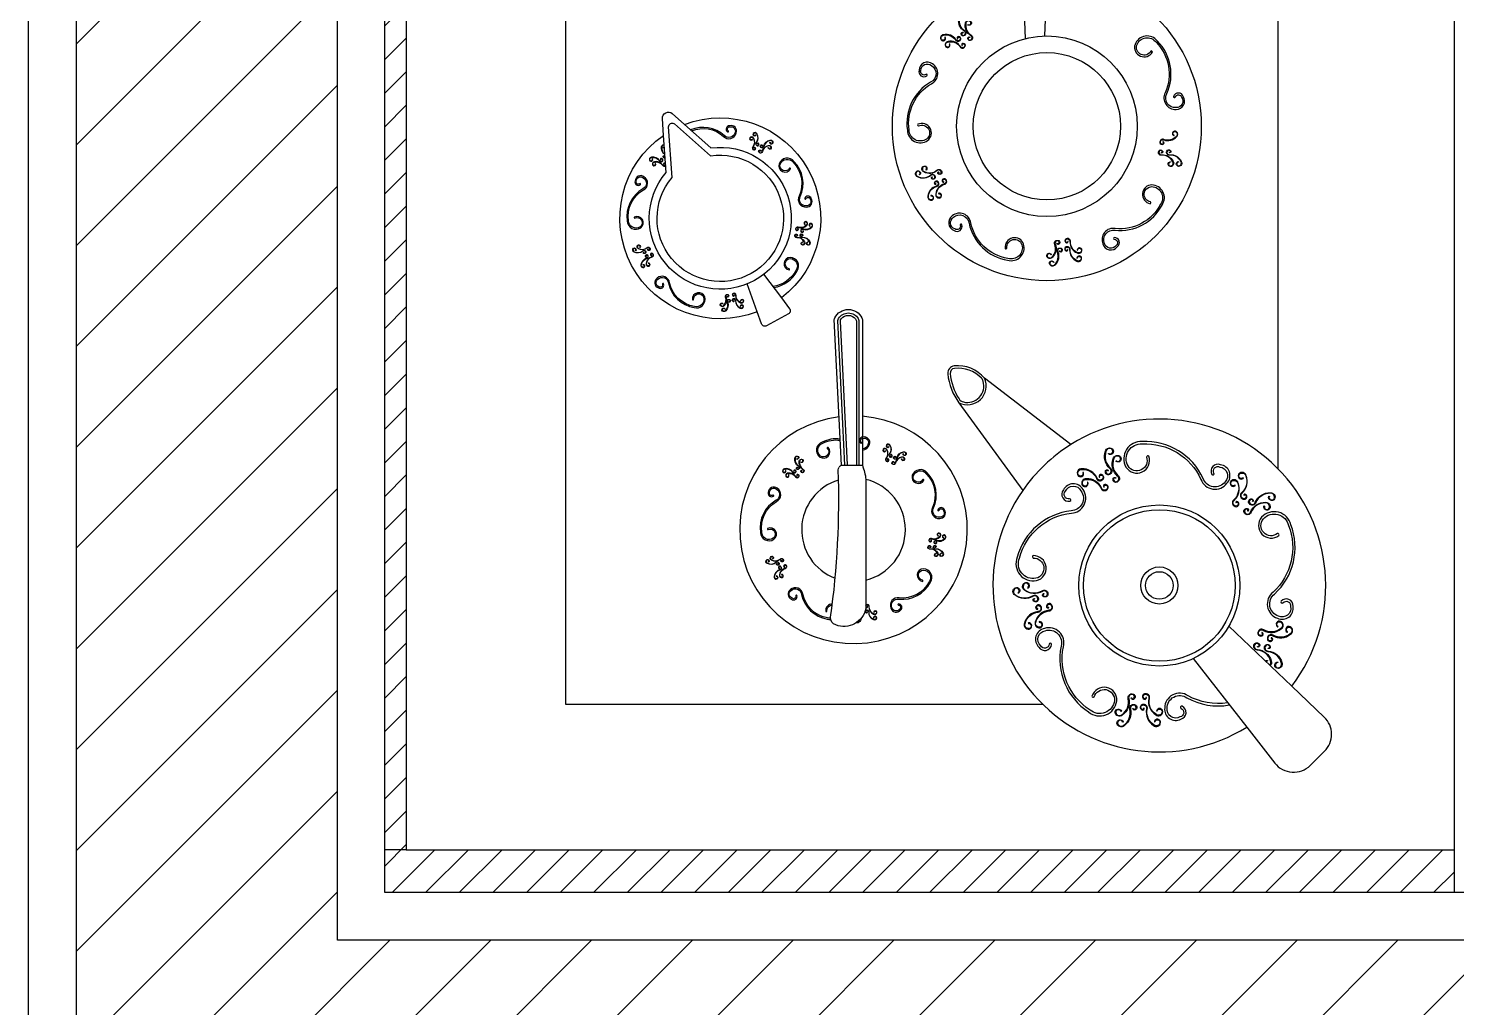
# Model space of a CAD drawing. Header units: millimetres. Extents: x 1999 to 2304, y 1614 to 1800.
# Drawn here: x 2214.002 to 2214.603, y 1634.563 to 1634.974 of the extents above; entities that cross this region are included whole.
import ezdxf

# ---------------------------------------------------------------- set-up
doc = ezdxf.new("R2010")
doc.units = ezdxf.units.MM
doc.header["$LTSCALE"] = 0.03
doc.layers.add('Layout', color=6, linetype='Continuous')
doc.layers.add('PL1', color=1, linetype='Continuous')

# ---------------------------------------------------------------- blocks, each defined once
blk = doc.blocks.new('Café')
at = {"layer": 'Layout', "color": 250}
for p, q in [((0, 0.3), (-0.45, 0.3)), ((-0.45, 0.3), (-0.45, 0.09903)), ((-0.2848, 0.21927), (-0.27313, 0.22351)), ((-0.26895, 0.2166), (-0.27899, 0.20903)), ((-0.34941, 0.18381), (-0.34941, 0.17501)), ((-0.35097, 0), (0, 0))]:
    blk.add_line(p, q, dxfattribs=at)
for points in [[(-0.27899, 0.20903), (-0.28352, 0.20562, -0.458076), (-0.28574, 0.2061), (-0.29074, 0.21528, -0.458856), (-0.28993, 0.21741), (-0.2848, 0.21927, -0.893597), (-0.21063, 0.25868), (-0.20348, 0.25916, -0.671086), (-0.20144, 0.255), (-0.20601, 0.24987, -0.86418)], [(-0.25905, 0.27054, 0.905033), (-0.25821, 0.27123, 0.596244), (-0.25957, 0.27104, 0.308625), (-0.2592, 0.26745, -0.595841), (-0.2596, 0.26613, -0.611514), (-0.26034, 0.26685, -0.716828), (-0.25968, 0.26704, -0.988856), (-0.25979, 0.26697, 0.742747), (-0.26021, 0.26683, 0.630435), (-0.25963, 0.26625, 0.602096), (-0.25929, 0.26737, -0.308377), (-0.25969, 0.2711, -0.593047), (-0.25811, 0.2713, -0.905033), (-0.25913, 0.27046, -0.664169)], [(-0.2454, 0.27079, -0.905033), (-0.24909, 0.26857, -0.596244), (-0.24657, 0.27345, -0.308625), (-0.23356, 0.26719, 0.595841), (-0.22802, 0.26691, 0.611514), (-0.22974, 0.27066, 0.716828), (-0.23136, 0.26846, 0.988856), (-0.23095, 0.26874, -0.742747), (-0.22983, 0.27016, -0.630435), (-0.22843, 0.2672, -0.602096), (-0.23312, 0.26742, 0.308377), (-0.24661, 0.27395, 0.593047), (-0.24951, 0.26829, 0.905033), (-0.24495, 0.271, 0.664169)], [(-0.26505, 0.26734, -0.905033), (-0.26608, 0.26703, -0.596244), (-0.26517, 0.26805, -0.308625), (-0.2624, 0.26575, 0.595841), (-0.26107, 0.26534, 0.611514), (-0.26126, 0.26636, 0.716828), (-0.26178, 0.26592, 0.988856), (-0.26167, 0.26597, -0.742747), (-0.26131, 0.26624, -0.630435), (-0.26115, 0.26544, -0.602096), (-0.26227, 0.26578, 0.308377), (-0.26515, 0.26818, 0.593047), (-0.2662, 0.26698, 0.905033), (-0.26493, 0.26736, 0.664169)], [(-0.26442, 0.26513, -0.905033), (-0.26545, 0.26482, -0.596244), (-0.26454, 0.26585, -0.308625), (-0.26177, 0.26354, 0.595841), (-0.26044, 0.26314, 0.611514), (-0.26063, 0.26415, 0.716828), (-0.26116, 0.26372, 0.988856), (-0.26104, 0.26376, -0.742747), (-0.26069, 0.26404, -0.630435), (-0.26052, 0.26323, -0.602096), (-0.26165, 0.26357, 0.308377), (-0.26452, 0.26597, 0.593047), (-0.26557, 0.26478, 0.905033), (-0.2643, 0.26516, 0.664169)], [(-0.25769, 0.26873, 0.905033), (-0.25685, 0.26941, 0.596244), (-0.25821, 0.26923, 0.308625), (-0.25784, 0.26564, -0.595841), (-0.25824, 0.26431, -0.611514), (-0.25898, 0.26504, -0.716828), (-0.25832, 0.26523, -0.988856), (-0.25843, 0.26516, 0.742747), (-0.25885, 0.26501, 0.630435), (-0.25827, 0.26443, 0.602096), (-0.25793, 0.26556, -0.308377), (-0.25833, 0.26928, -0.593047), (-0.25675, 0.26949, -0.905033), (-0.25777, 0.26864, -0.664169)], [(-0.22059, 0.26345, -0.905033), (-0.2212, 0.26434, -0.596244), (-0.21994, 0.26379, -0.308625), (-0.22128, 0.26044, 0.595841), (-0.22125, 0.25905, 0.611514), (-0.22035, 0.25955, 0.716828), (-0.22093, 0.25991, 0.988856), (-0.22085, 0.25981, -0.742747), (-0.22048, 0.25956, -0.630435), (-0.22119, 0.25916, -0.602096), (-0.22121, 0.26033, 0.308377), (-0.21982, 0.26381, 0.593047), (-0.22128, 0.26443, 0.905033), (-0.22053, 0.26334, 0.664169)], [(-0.27969, 0.24601, -0.905033), (-0.27873, 0.24181, -0.596244), (-0.28258, 0.24572, -0.308625), (-0.27261, 0.25616, 0.595841), (-0.27064, 0.26134, 0.611514), (-0.27473, 0.26086, 0.716828), (-0.27314, 0.25864, 0.988856), (-0.27328, 0.25912, -0.742747), (-0.27429, 0.26062, -0.630435), (-0.27104, 0.26104, -0.602096), (-0.27269, 0.25665, 0.308377), (-0.28307, 0.24583, 0.593047), (-0.27859, 0.24133, 0.905033), (-0.27975, 0.2465, 0.664169)], [(-0.22834, 0.25512), (-0.20702, 0.25654, -0.671086), (-0.2058, 0.25404), (-0.21923, 0.23894, -5.549536)], [(-0.28153, 0.23369, 0.905033), (-0.28192, 0.23469, 0.596244), (-0.28217, 0.23334, 0.308625), (-0.27864, 0.23259, -0.595841), (-0.2775, 0.23179, -0.611514), (-0.27842, 0.23132, -0.716828), (-0.2784, 0.232, -0.988856), (-0.27836, 0.23188, 0.742747), (-0.27836, 0.23143, 0.630435), (-0.27763, 0.2318, 0.602096), (-0.27859, 0.23247, -0.308377), (-0.28226, 0.23325, -0.593047), (-0.28196, 0.23481, -0.905033), (-0.28148, 0.23358, -0.664169)], [(-0.28368, 0.23295, 0.905033), (-0.28407, 0.23396, 0.596244), (-0.28432, 0.23261, 0.308625), (-0.28079, 0.23185, -0.595841), (-0.27965, 0.23106, -0.611514), (-0.28056, 0.23058, -0.716828), (-0.28054, 0.23126, -0.988856), (-0.28051, 0.23115, 0.742747), (-0.2805, 0.2307, 0.630435), (-0.27977, 0.23107, 0.602096), (-0.28073, 0.23174, -0.308377), (-0.2844, 0.23251, -0.593047), (-0.28411, 0.23408, -0.905033), (-0.28362, 0.23284, -0.664169)], [(-0.28248, 0.22625, -0.905033), (-0.28251, 0.22518, -0.596244), (-0.2832, 0.22636, -0.308625), (-0.28015, 0.22828, 0.595841), (-0.27936, 0.22942, 0.611514), (-0.28038, 0.22955, 0.716828), (-0.28013, 0.22892, 0.988856), (-0.28013, 0.22904, -0.742747), (-0.28029, 0.22947, -0.630435), (-0.27947, 0.22937, -0.602096), (-0.28014, 0.22841, 0.308377), (-0.28331, 0.22642, 0.593047), (-0.2825, 0.22505, 0.905033), (-0.28247, 0.22638, 0.664169)], [(-0.28019, 0.22617, -0.905033), (-0.28021, 0.22509, -0.596244), (-0.28091, 0.22627, -0.308625), (-0.27786, 0.2282, 0.595841), (-0.27707, 0.22934, 0.611514), (-0.27809, 0.22947, 0.716828), (-0.27784, 0.22884, 0.988856), (-0.27784, 0.22896, -0.742747), (-0.278, 0.22938, -0.630435), (-0.27718, 0.22929, -0.602096), (-0.27785, 0.22832, 0.308377), (-0.28102, 0.22633, 0.593047), (-0.28021, 0.22497, 0.905033), (-0.28018, 0.22629, 0.664169)], [(-0.21235, 0.22138, -0.905033), (-0.2117, 0.22224, -0.596244), (-0.21183, 0.22087, -0.308625), (-0.21543, 0.22111, 0.595841), (-0.21674, 0.22065, 0.611514), (-0.21599, 0.21995, 0.716828), (-0.21582, 0.22061, 0.988856), (-0.21589, 0.2205, -0.742747), (-0.21601, 0.22007, -0.630435), (-0.21662, 0.22063, -0.602096), (-0.21551, 0.22101, 0.308377), (-0.21177, 0.22076, 0.593047), (-0.21163, 0.22234, 0.905033), (-0.21243, 0.22129, 0.664169)], [(-0.37646, 0.21471, -0.905033), (-0.38015, 0.21249, -0.596244), (-0.37763, 0.21737, -0.308625), (-0.36462, 0.21111, 0.595841), (-0.35908, 0.21083, 0.611514), (-0.3608, 0.21458, 0.716828), (-0.36241, 0.21238, 0.988856), (-0.36201, 0.21266, -0.742747), (-0.36089, 0.21408, -0.630435), (-0.35949, 0.21112, -0.602096), (-0.36417, 0.21134, 0.308377), (-0.37767, 0.21786, 0.593047), (-0.38057, 0.21221, 0.905033), (-0.37601, 0.21492, 0.664169)], [(-0.21568, 0.21451, 0.905033), (-0.21596, 0.21347, 0.596244), (-0.21496, 0.21442, 0.308625), (-0.21737, 0.2171, -0.595841), (-0.21783, 0.21841, -0.611514), (-0.21681, 0.21826, -0.716828), (-0.21722, 0.21772, -0.988856), (-0.21718, 0.21784, 0.742747), (-0.21692, 0.2182, 0.630435), (-0.21773, 0.21833, 0.602096), (-0.21735, 0.21722, -0.308377), (-0.21484, 0.21444, -0.593047), (-0.21599, 0.21335, -0.905033), (-0.21566, 0.21464, -0.664169)], [(-0.21352, 0.21384, 0.905033), (-0.21379, 0.2128, 0.596244), (-0.2128, 0.21375, 0.308625), (-0.21521, 0.21643, -0.595841), (-0.21566, 0.21774, -0.611514), (-0.21464, 0.21759, -0.716828), (-0.21506, 0.21705, -0.988856), (-0.21502, 0.21717, 0.742747), (-0.21476, 0.21754, 0.630435), (-0.21556, 0.21767, 0.602096), (-0.21518, 0.21656, -0.308377), (-0.21267, 0.21377, -0.593047), (-0.21383, 0.21268, -0.905033), (-0.2135, 0.21397, -0.664169)], [(-0.21054, 0.21997, -0.905033), (-0.20989, 0.22082, -0.596244), (-0.21002, 0.21946, -0.308625), (-0.21362, 0.21969, 0.595841), (-0.21493, 0.21924, 0.611514), (-0.21418, 0.21853, 0.716828), (-0.21402, 0.21919, 0.988856), (-0.21408, 0.21909, -0.742747), (-0.21421, 0.21866, -0.630435), (-0.21481, 0.21921, -0.602096), (-0.21371, 0.2196, 0.308377), (-0.20997, 0.21935, 0.593047), (-0.20982, 0.22093, 0.905033), (-0.21063, 0.21987, 0.664169)], [(-0.39611, 0.21126, -0.905033), (-0.39714, 0.21094, -0.596244), (-0.39623, 0.21197, -0.308625), (-0.39346, 0.20967, 0.595841), (-0.39213, 0.20926, 0.611514), (-0.39232, 0.21028, 0.716828), (-0.39284, 0.20984, 0.988856), (-0.39273, 0.20989, -0.742747), (-0.39237, 0.21016, -0.630435), (-0.39221, 0.20936, -0.602096), (-0.39333, 0.2097, 0.308377), (-0.39621, 0.2121, 0.593047), (-0.39726, 0.2109, 0.905033), (-0.39599, 0.21128, 0.664169)], [(-0.3901, 0.21446, 0.905033), (-0.38927, 0.21515, 0.596244), (-0.39063, 0.21496, 0.308625), (-0.39026, 0.21137, -0.595841), (-0.39066, 0.21005, -0.611514), (-0.3914, 0.21077, -0.716828), (-0.39074, 0.21096, -0.988856), (-0.39085, 0.21089, 0.742747), (-0.39127, 0.21075, 0.630435), (-0.39069, 0.21017, 0.602096), (-0.39035, 0.21129, -0.308377), (-0.39075, 0.21502, -0.593047), (-0.38917, 0.21522, -0.905033), (-0.39019, 0.21438, -0.664169)], [(-0.38874, 0.21265, 0.905033), (-0.38791, 0.21333, 0.596244), (-0.38927, 0.21315, 0.308625), (-0.3889, 0.20956, -0.595841), (-0.3893, 0.20823, -0.611514), (-0.39004, 0.20896, -0.716828), (-0.38938, 0.20915, -0.988856), (-0.38949, 0.20908, 0.742747), (-0.38991, 0.20893, 0.630435), (-0.38933, 0.20835, 0.602096), (-0.38899, 0.20947, -0.308377), (-0.38939, 0.2132, -0.593047), (-0.38781, 0.21341, -0.905033), (-0.38883, 0.21256, -0.664169)], [(-0.39548, 0.20905, -0.905033), (-0.39651, 0.20874, -0.596244), (-0.3956, 0.20977, -0.308625), (-0.39283, 0.20746, 0.595841), (-0.3915, 0.20706, 0.611514), (-0.39169, 0.20807, 0.716828), (-0.39222, 0.20764, 0.988856), (-0.3921, 0.20768, -0.742747), (-0.39174, 0.20796, -0.630435), (-0.39158, 0.20715, -0.602096), (-0.39271, 0.20749, 0.308377), (-0.39558, 0.20989, 0.593047), (-0.39663, 0.2087, 0.905033), (-0.39536, 0.20908, 0.664169)], [(-0.35355, 0.20609, -0.905033), (-0.35417, 0.20698, -0.596244), (-0.35291, 0.20643, -0.308625), (-0.35424, 0.20308, 0.595841), (-0.35422, 0.20169, 0.611514), (-0.35331, 0.20219, 0.716828), (-0.35389, 0.20255, 0.988856), (-0.35381, 0.20245, -0.742747), (-0.35344, 0.2022, -0.630435), (-0.35415, 0.2018, -0.602096), (-0.35418, 0.20297, 0.308377), (-0.35278, 0.20645, 0.593047), (-0.35424, 0.20708, 0.905033), (-0.35349, 0.20599, 0.664169)], [(-0.35165, 0.20737, -0.905033), (-0.35226, 0.20826, -0.596244), (-0.351, 0.20771, -0.308625), (-0.35234, 0.20436, 0.595841), (-0.35231, 0.20297, 0.611514), (-0.35141, 0.20347, 0.716828), (-0.35199, 0.20383, 0.988856), (-0.35191, 0.20373, -0.742747), (-0.35153, 0.20348, -0.630435), (-0.35225, 0.20308, -0.602096), (-0.35227, 0.20425, 0.308377), (-0.35088, 0.20773, 0.593047), (-0.35234, 0.20835, 0.905033), (-0.35159, 0.20726, 0.664169)], [(-0.22441, 0.20563, -0.905033), (-0.22273, 0.20959, -0.596244), (-0.2219, 0.20416, -0.308625), (-0.23611, 0.20158, 0.595841), (-0.24075, 0.19854, 0.611514), (-0.23715, 0.19653, 0.716828), (-0.23714, 0.19926, 0.988856), (-0.23731, 0.19878, -0.742747), (-0.23737, 0.19699, -0.630435), (-0.24025, 0.19855, -0.602096), (-0.23633, 0.20113, 0.308377), (-0.22158, 0.20378, 0.593047), (-0.22256, 0.21006, 0.905033), (-0.22465, 0.20519, 0.664169)], [(-0.34805, 0.2008, 0.905033), (-0.34714, 0.20022, 0.596244), (-0.34774, 0.20145, 0.308625), (-0.35103, 0.19999, -0.595841), (-0.35242, 0.19996, -0.611514), (-0.35196, 0.20089, -0.716828), (-0.35157, 0.20032, -0.988856), (-0.35167, 0.2004, 0.742747), (-0.35194, 0.20076, 0.630435), (-0.35232, 0.20003, 0.602096), (-0.35114, 0.20005, -0.308377), (-0.34772, 0.20158, -0.593047), (-0.34704, 0.20014, -0.905033), (-0.34816, 0.20086, -0.664169)], [(-0.34674, 0.20265, 0.905033), (-0.34584, 0.20207, 0.596244), (-0.34643, 0.20331, 0.308625), (-0.34973, 0.20184, -0.595841), (-0.35112, 0.20182, -0.611514), (-0.35066, 0.20274, -0.716828), (-0.35027, 0.20218, -0.988856), (-0.35037, 0.20225, 0.742747), (-0.35064, 0.20261, 0.630435), (-0.35101, 0.20189, 0.602096), (-0.34984, 0.20191, -0.308377), (-0.34642, 0.20343, -0.593047), (-0.34573, 0.202, -0.905033), (-0.34685, 0.20271, -0.664169)], [(-0.25557, 0.20018, 0.905033), (-0.25665, 0.20012, 0.596244), (-0.25544, 0.19946, 0.308625), (-0.25363, 0.20259, -0.595841), (-0.25253, 0.20342, -0.611514), (-0.25236, 0.20241, -0.716828), (-0.253, 0.20264, -0.988856), (-0.25287, 0.20263, 0.742747), (-0.25244, 0.2025, 0.630435), (-0.25257, 0.20331, 0.602096), (-0.25351, 0.2026, -0.308377), (-0.25538, 0.19935, -0.593047), (-0.25677, 0.20012, -0.905033), (-0.25545, 0.2002, -0.664169)], [(-0.25554, 0.19791, 0.905033), (-0.25661, 0.19785, 0.596244), (-0.25541, 0.1972, 0.308625), (-0.2536, 0.20032, -0.595841), (-0.25249, 0.20116, -0.611514), (-0.25232, 0.20014, -0.716828), (-0.25296, 0.20037, -0.988856), (-0.25284, 0.20037, 0.742747), (-0.25241, 0.20023, 0.630435), (-0.25254, 0.20104, 0.602096), (-0.25347, 0.20033, -0.308377), (-0.25534, 0.19709, -0.593047), (-0.25674, 0.19785, -0.905033), (-0.25542, 0.19793, -0.664169)], [(-0.2488, 0.19697, -0.905033), (-0.24778, 0.19662, -0.596244), (-0.24912, 0.19632, -0.308625), (-0.25001, 0.19982, 0.595841), (-0.25084, 0.20093, 0.611514), (-0.25129, 0.2, 0.716828), (-0.25061, 0.20004, 0.988856), (-0.25073, 0.20007, -0.742747), (-0.25118, 0.20006, -0.630435), (-0.25083, 0.2008, -0.602096), (-0.25012, 0.19987, 0.308377), (-0.24921, 0.19624, 0.593047), (-0.24766, 0.19659, 0.905033), (-0.24891, 0.19703, 0.664169)], [(-0.24801, 0.19913, -0.905033), (-0.24699, 0.19878, -0.596244), (-0.24833, 0.19848, -0.308625), (-0.24922, 0.20197, 0.595841), (-0.25006, 0.20308, 0.611514), (-0.2505, 0.20215, 0.716828), (-0.24982, 0.20219, 0.988856), (-0.24994, 0.20223, -0.742747), (-0.25039, 0.20221, -0.630435), (-0.25005, 0.20296, -0.602096), (-0.24934, 0.20202, 0.308377), (-0.24842, 0.19839, 0.593047), (-0.24687, 0.19874, 0.905033), (-0.24812, 0.19918, 0.664169)], [(-0.41354, 0.17017, -0.905033), (-0.41356, 0.1691, -0.596244), (-0.41426, 0.17028, -0.308625), (-0.41121, 0.1722, 0.595841), (-0.41042, 0.17334, 0.611514), (-0.41144, 0.17347, 0.716828), (-0.41119, 0.17284, 0.988856), (-0.41119, 0.17296, -0.742747), (-0.41135, 0.17339, -0.630435), (-0.41053, 0.17329, -0.602096), (-0.4112, 0.17233, 0.308377), (-0.41437, 0.17033, 0.593047), (-0.41356, 0.16897, 0.905033), (-0.41353, 0.1703, 0.664169)], [(-0.39778, 0.14965, -0.905033), (-0.39349, 0.14928, -0.596244), (-0.3984, 0.14682, -0.308625), (-0.40525, 0.15953, 0.595841), (-0.40957, 0.163, 0.611514), (-0.41037, 0.15896, 0.716828), (-0.40777, 0.15979, 0.988856), (-0.40827, 0.1598, -0.742747), (-0.41, 0.15931, -0.630435), (-0.4094, 0.16253, -0.602096), (-0.40574, 0.1596, 0.308377), (-0.39866, 0.14639, 0.593047), (-0.39299, 0.14926, 0.905033), (-0.39827, 0.14975, 0.664169)], [(-0.34674, 0.15843, 0.905033), (-0.34702, 0.15739, 0.596244), (-0.34602, 0.15834, 0.308625), (-0.34843, 0.16102, -0.595841), (-0.34889, 0.16233, -0.611514), (-0.34787, 0.16218, -0.716828), (-0.34828, 0.16164, -0.988856), (-0.34824, 0.16176, 0.742747), (-0.34798, 0.16212, 0.630435), (-0.34879, 0.16225, 0.602096), (-0.34841, 0.16114, -0.308377), (-0.3459, 0.15836, -0.593047), (-0.34705, 0.15727, -0.905033), (-0.34672, 0.15855, -0.664169)], [(-0.34341, 0.1653, -0.905033), (-0.34276, 0.16616, -0.596244), (-0.34289, 0.16479, -0.308625), (-0.34649, 0.16503, 0.595841), (-0.3478, 0.16457, 0.611514), (-0.34705, 0.16387, 0.716828), (-0.34688, 0.16453, 0.988856), (-0.34695, 0.16442, -0.742747), (-0.34707, 0.16399, -0.630435), (-0.34768, 0.16455, -0.602096), (-0.34657, 0.16493, 0.308377), (-0.34283, 0.16468, 0.593047), (-0.34269, 0.16626, 0.905033), (-0.34349, 0.16521, 0.664169)], [(-0.3416, 0.16389, -0.905033), (-0.34095, 0.16474, -0.596244), (-0.34108, 0.16338, -0.308625), (-0.34468, 0.16361, 0.595841), (-0.34599, 0.16316, 0.611514), (-0.34524, 0.16245, 0.716828), (-0.34508, 0.16311, 0.988856), (-0.34514, 0.16301, -0.742747), (-0.34527, 0.16258, -0.630435), (-0.34587, 0.16313, -0.602096), (-0.34477, 0.16352, 0.308377), (-0.34103, 0.16327, 0.593047), (-0.34088, 0.16485, 0.905033), (-0.34169, 0.16379, 0.664169)], [(-0.34458, 0.15776, 0.905033), (-0.34485, 0.15672, 0.596244), (-0.34386, 0.15767, 0.308625), (-0.34627, 0.16035, -0.595841), (-0.34672, 0.16166, -0.611514), (-0.3457, 0.16151, -0.716828), (-0.34612, 0.16097, -0.988856), (-0.34608, 0.16109, 0.742747), (-0.34581, 0.16145, 0.630435), (-0.34662, 0.16158, 0.602096), (-0.34624, 0.16048, -0.308377), (-0.34373, 0.15769, -0.593047), (-0.34489, 0.1566, -0.905033), (-0.34456, 0.15789, -0.664169)], [(-0.20661, 0.15132, -0.905033), (-0.21215, 0.14799, -0.596244), (-0.20836, 0.1553, -0.308625), (-0.18885, 0.14592, 0.595841), (-0.18054, 0.14551, 0.611514), (-0.18313, 0.15112, 0.716828), (-0.18555, 0.14782, 0.988856), (-0.18493, 0.14825, -0.742747), (-0.18327, 0.15037, -0.630435), (-0.18116, 0.14593, -0.602096), (-0.18819, 0.14627, 0.308377), (-0.20843, 0.15605, 0.593047), (-0.21277, 0.14757, 0.905033), (-0.20593, 0.15164, 0.664169)], [(-0.35547, 0.14955, -0.905033), (-0.35379, 0.15351, -0.596244), (-0.35296, 0.14808, -0.308625), (-0.36717, 0.1455, 0.595841), (-0.37181, 0.14246, 0.611514), (-0.36821, 0.14045, 0.716828), (-0.3682, 0.14318, 0.988856), (-0.36837, 0.1427, -0.742747), (-0.36843, 0.1409, -0.630435), (-0.37131, 0.14247, -0.602096), (-0.36739, 0.14505, 0.308377), (-0.35264, 0.1477, 0.593047), (-0.35362, 0.15398, 0.905033), (-0.35571, 0.14911, 0.664169)], [(-0.22708, 0.15095, 0.905033), (-0.22583, 0.15197, 0.596244), (-0.22787, 0.1517, 0.308625), (-0.22731, 0.14632, -0.595841), (-0.22792, 0.14433, -0.611514), (-0.22902, 0.14541, -0.716828), (-0.22804, 0.1457, -0.988856), (-0.22819, 0.14559, 0.742747), (-0.22883, 0.14538, 0.630435), (-0.22797, 0.14451, 0.602096), (-0.22745, 0.14619, -0.308377), (-0.22804, 0.15178, -0.593047), (-0.22568, 0.15208, -0.905033), (-0.22721, 0.15082, -0.664169)], [(-0.38663, 0.1441, 0.905033), (-0.38771, 0.14404, 0.596244), (-0.3865, 0.14338, 0.308625), (-0.38469, 0.14651, -0.595841), (-0.38359, 0.14734, -0.611514), (-0.38342, 0.14633, -0.716828), (-0.38406, 0.14655, -0.988856), (-0.38393, 0.14655, 0.742747), (-0.3835, 0.14642, 0.630435), (-0.38363, 0.14723, 0.602096), (-0.38457, 0.14652, -0.308377), (-0.38644, 0.14327, -0.593047), (-0.38783, 0.14404, -0.905033), (-0.38651, 0.14412, -0.664169)], [(-0.3866, 0.14183, 0.905033), (-0.38767, 0.14177, 0.596244), (-0.38647, 0.14112, 0.308625), (-0.38466, 0.14424, -0.595841), (-0.38355, 0.14508, -0.611514), (-0.38338, 0.14406, -0.716828), (-0.38402, 0.14429, -0.988856), (-0.3839, 0.14429, 0.742747), (-0.38347, 0.14415, 0.630435), (-0.3836, 0.14496, 0.602096), (-0.38453, 0.14425, -0.308377), (-0.3864, 0.14101, -0.593047), (-0.3878, 0.14177, -0.905033), (-0.38647, 0.14185, -0.664169)], [(-0.37986, 0.14089, -0.905033), (-0.37884, 0.14054, -0.596244), (-0.38018, 0.14024, -0.308625), (-0.38107, 0.14374, 0.595841), (-0.3819, 0.14485, 0.611514), (-0.38234, 0.14392, 0.716828), (-0.38166, 0.14396, 0.988856), (-0.38179, 0.14399, -0.742747), (-0.38223, 0.14398, -0.630435), (-0.38189, 0.14472, -0.602096), (-0.38118, 0.14379, 0.308377), (-0.38027, 0.14016, 0.593047), (-0.37872, 0.14051, 0.905033), (-0.37997, 0.14095, 0.664169)], [(-0.37907, 0.14305, -0.905033), (-0.37805, 0.14269, -0.596244), (-0.37939, 0.1424, -0.308625), (-0.38028, 0.14589, 0.595841), (-0.38112, 0.147, 0.611514), (-0.38156, 0.14607, 0.716828), (-0.38088, 0.14611, 0.988856), (-0.381, 0.14615, -0.742747), (-0.38145, 0.14613, -0.630435), (-0.3811, 0.14688, -0.602096), (-0.3804, 0.14594, 0.308377), (-0.37948, 0.14231, 0.593047), (-0.37793, 0.14266, 0.905033), (-0.37918, 0.1431, 0.664169)], [(-0.23609, 0.14614, -0.905033), (-0.23763, 0.14567, -0.596244), (-0.23627, 0.14722, -0.308625), (-0.23211, 0.14376, 0.595841), (-0.23012, 0.14315, 0.611514), (-0.2304, 0.14467, 0.716828), (-0.23119, 0.14402, 0.988856), (-0.23102, 0.14408, -0.742747), (-0.23048, 0.1445, -0.630435), (-0.23024, 0.14329, -0.602096), (-0.23193, 0.1438, 0.308377), (-0.23624, 0.1474, 0.593047), (-0.23781, 0.14561, 0.905033), (-0.2359, 0.14618, 0.664169)], [(-0.22504, 0.14823, 0.905033), (-0.22379, 0.14925, 0.596244), (-0.22583, 0.14898, 0.308625), (-0.22527, 0.1436, -0.595841), (-0.22588, 0.14161, -0.611514), (-0.22698, 0.14269, -0.716828), (-0.226, 0.14298, -0.988856), (-0.22615, 0.14287, 0.742747), (-0.22679, 0.14266, 0.630435), (-0.22593, 0.14179, 0.602096), (-0.22541, 0.14347, -0.308377), (-0.226, 0.14906, -0.593047), (-0.22364, 0.14936, -0.905033), (-0.22517, 0.1481, -0.664169)], [(-0.25805, 0.11415, -0.905033), (-0.2566, 0.10785, -0.596244), (-0.26239, 0.11371, -0.308625), (-0.24743, 0.12937, 0.595841), (-0.24447, 0.13715, 0.611514), (-0.25061, 0.13642, 0.716828), (-0.24822, 0.1331, 0.988856), (-0.24844, 0.13382, -0.742747), (-0.24994, 0.13606, -0.630435), (-0.24507, 0.13669, -0.602096), (-0.24756, 0.13011, 0.308377), (-0.26312, 0.11388, 0.593047), (-0.25639, 0.10713, 0.905033), (-0.25815, 0.11489, 0.664169)], [(-0.23515, 0.14284, -0.905033), (-0.23669, 0.14237, -0.596244), (-0.23533, 0.14391, -0.308625), (-0.23117, 0.14045, 0.595841), (-0.22918, 0.13984, 0.611514), (-0.22946, 0.14136, 0.716828), (-0.23025, 0.14071, 0.988856), (-0.23007, 0.14078, -0.742747), (-0.22954, 0.14119, -0.630435), (-0.2293, 0.13999, -0.602096), (-0.23098, 0.14049, 0.308377), (-0.2353, 0.1441, 0.593047), (-0.23687, 0.1423, 0.905033), (-0.23496, 0.14287, 0.664169)], [(-0.17225, 0.1384, -0.905033), (-0.17317, 0.13972, -0.596244), (-0.17128, 0.1389, -0.308625), (-0.17329, 0.13387, 0.595841), (-0.17325, 0.1318, 0.611514), (-0.17189, 0.13254, 0.716828), (-0.17276, 0.13308, 0.988856), (-0.17264, 0.13294, -0.742747), (-0.17208, 0.13256, -0.630435), (-0.17315, 0.13196, -0.602096), (-0.17319, 0.13372, 0.308377), (-0.1711, 0.13893, 0.593047), (-0.17329, 0.13987, 0.905033), (-0.17216, 0.13823, 0.664169)], [(-0.16939, 0.14032, -0.905033), (-0.17032, 0.14164, -0.596244), (-0.16843, 0.14082, -0.308625), (-0.17043, 0.13579, 0.595841), (-0.17039, 0.13371, 0.611514), (-0.16904, 0.13446, 0.716828), (-0.1699, 0.135, 0.988856), (-0.16979, 0.13486, -0.742747), (-0.16923, 0.13448, -0.630435), (-0.1703, 0.13387, -0.602096), (-0.17034, 0.13563, 0.308377), (-0.16824, 0.14085, 0.593047), (-0.17043, 0.14179, 0.905033), (-0.1693, 0.14015, 0.664169)], [(-0.16204, 0.13324, 0.905033), (-0.16068, 0.13236, 0.596244), (-0.16157, 0.13422, 0.308625), (-0.16652, 0.13202, -0.595841), (-0.1686, 0.13198, -0.611514), (-0.16791, 0.13337, -0.716828), (-0.16733, 0.13252, -0.988856), (-0.16748, 0.13264, 0.742747), (-0.16788, 0.13318, 0.630435), (-0.16844, 0.13209, 0.602096), (-0.16668, 0.13211, -0.308377), (-0.16155, 0.13441, -0.593047), (-0.16053, 0.13225, -0.905033), (-0.16221, 0.13332, -0.664169)], [(-0.164, 0.13045, 0.905033), (-0.16264, 0.12958, 0.596244), (-0.16353, 0.13144, 0.308625), (-0.16848, 0.12924, -0.595841), (-0.17055, 0.1292, -0.611514), (-0.16986, 0.13059, -0.716828), (-0.16929, 0.12974, -0.988856), (-0.16944, 0.12985, 0.742747), (-0.16984, 0.1304, 0.630435), (-0.1704, 0.1293, 0.602096), (-0.16864, 0.12933, -0.308377), (-0.16351, 0.13162, -0.593047), (-0.16248, 0.12947, -0.905033), (-0.16416, 0.13054, -0.664169)], [(-0.40305, 0.10944, 0.905033), (-0.40118, 0.11052, 0.596244), (-0.40392, 0.1106, 0.308625), (-0.40436, 0.1034, -0.595841), (-0.40559, 0.10091, -0.611514), (-0.4068, 0.10257, -0.716828), (-0.40545, 0.10274, -0.988856), (-0.40567, 0.10263, 0.742747), (-0.40656, 0.10249, 0.630435), (-0.40561, 0.10116, 0.602096), (-0.40457, 0.10326, -0.308377), (-0.40413, 0.11074, -0.593047), (-0.40096, 0.11063, -0.905033), (-0.40325, 0.1093, -0.664169)], [(-0.38844, 0.10306, -0.905033), (-0.39698, 0.10193, -0.596244), (-0.38847, 0.10887, -0.308625), (-0.36957, 0.08704, 0.595841), (-0.35963, 0.08213, 0.611514), (-0.35982, 0.09037, 0.716828), (-0.36452, 0.08761, 0.988856), (-0.36354, 0.08781, -0.742747), (-0.36038, 0.08953, -0.630435), (-0.36016, 0.08298, -0.602096), (-0.36858, 0.08711, 0.308377), (-0.38815, 0.10982, 0.593047), (-0.39796, 0.10175, 0.905033), (-0.38744, 0.10309, 0.664169)], [(-0.41594, 0.10508, -0.905033), (-0.41808, 0.10479, -0.596244), (-0.41595, 0.10653, -0.308625), (-0.41122, 0.10107, 0.595841), (-0.40874, 0.09984, 0.611514), (-0.40878, 0.1019, 0.716828), (-0.40996, 0.10121, 0.988856), (-0.40972, 0.10126, -0.742747), (-0.40892, 0.10169, -0.630435), (-0.40887, 0.10006, -0.602096), (-0.41097, 0.10109, 0.308377), (-0.41587, 0.10677, 0.593047), (-0.41832, 0.10475, 0.905033), (-0.41569, 0.10508, 0.664169)], [(-0.41542, 0.10052, -0.905033), (-0.41756, 0.10024, -0.596244), (-0.41543, 0.10197, -0.308625), (-0.4107, 0.09651, 0.595841), (-0.40822, 0.09529, 0.611514), (-0.40826, 0.09735, 0.716828), (-0.40944, 0.09666, 0.988856), (-0.4092, 0.09671, -0.742747), (-0.4084, 0.09714, -0.630435), (-0.40835, 0.0955, -0.602096), (-0.41045, 0.09653, 0.308377), (-0.41535, 0.10221, 0.593047), (-0.4178, 0.10019, 0.905033), (-0.41517, 0.10053, 0.664169)], [(-0.40095, 0.10542, 0.905033), (-0.39909, 0.10649, 0.596244), (-0.40183, 0.10658, 0.308625), (-0.40227, 0.09937, -0.595841), (-0.40349, 0.09689, -0.611514), (-0.40471, 0.09855, -0.716828), (-0.40336, 0.09872, -0.988856), (-0.40358, 0.09861, 0.742747), (-0.40447, 0.09847, 0.630435), (-0.40352, 0.09714, 0.602096), (-0.40248, 0.09924, -0.308377), (-0.40204, 0.10672, -0.593047), (-0.39886, 0.10661, -0.905033), (-0.40116, 0.10527, -0.664169)], [(-0.44689, 0.07739, -0.905033), (-0.44846, 0.06892, -0.596244), (-0.45242, 0.07916, -0.308625), (-0.42582, 0.09038, 0.595841), (-0.41808, 0.09832, 0.611514), (-0.42598, 0.10069, 0.716828), (-0.42481, 0.09536, 0.988856), (-0.4247, 0.09636, -0.742747), (-0.42535, 0.0999, -0.630435), (-0.41905, 0.09809, -0.602096), (-0.42558, 0.09135, 0.308377), (-0.45323, 0.07976, 0.593047), (-0.44858, 0.06793, 0.905033), (-0.44661, 0.07835, 0.664169)], [(-0.26403, 0.09457, 0.905033), (-0.26462, 0.09607, 0.596244), (-0.26499, 0.09405, 0.308625), (-0.25969, 0.09291, -0.595841), (-0.25799, 0.09172, -0.611514), (-0.25936, 0.09101, -0.716828), (-0.25933, 0.09203, -0.988856), (-0.25928, 0.09185, 0.742747), (-0.25927, 0.09118, 0.630435), (-0.25818, 0.09173, 0.602096), (-0.25962, 0.09274, -0.308377), (-0.26511, 0.09391, -0.593047), (-0.26467, 0.09625, -0.905033), (-0.26395, 0.0944, -0.664169)], [(-0.26081, 0.09567, 0.905033), (-0.2614, 0.09717, 0.596244), (-0.26177, 0.09515, 0.308625), (-0.25648, 0.09401, -0.595841), (-0.25477, 0.09282, -0.611514), (-0.25614, 0.09211, -0.716828), (-0.25611, 0.09313, -0.988856), (-0.25606, 0.09295, 0.742747), (-0.25605, 0.09228, 0.630435), (-0.25496, 0.09283, 0.602096), (-0.2564, 0.09384, -0.308377), (-0.2619, 0.09501, -0.593047), (-0.26146, 0.09735, -0.905033), (-0.26073, 0.0955, -0.664169)], [(-0.35255, 0.08218, -0.905033), (-0.35347, 0.08412, -0.596244), (-0.35117, 0.08263, -0.308625), (-0.3549, 0.07646, 0.595841), (-0.3553, 0.07371, 0.611514), (-0.35335, 0.07439, 0.716828), (-0.35437, 0.0753, 0.988856), (-0.35425, 0.07508, -0.742747), (-0.3536, 0.07446, -0.630435), (-0.35514, 0.0739, -0.602096), (-0.3548, 0.07622, 0.308377), (-0.35092, 0.08263, 0.593047), (-0.35359, 0.08434, 0.905033), (-0.35246, 0.08194, 0.664169)], [(-0.26224, 0.08452, -0.905033), (-0.26227, 0.0829, -0.596244), (-0.26332, 0.08467, -0.308625), (-0.25874, 0.08756, 0.595841), (-0.25755, 0.08927, 0.611514), (-0.25908, 0.08946, 0.716828), (-0.2587, 0.08851, 0.988856), (-0.25871, 0.0887, -0.742747), (-0.25894, 0.08934, -0.630435), (-0.25772, 0.08919, -0.602096), (-0.25873, 0.08775, 0.308377), (-0.26349, 0.08476, 0.593047), (-0.26226, 0.08271, 0.905033), (-0.26222, 0.0847, 0.664169)], [(-0.2588, 0.08439, -0.905033), (-0.25884, 0.08277, -0.596244), (-0.25988, 0.08455, -0.308625), (-0.2553, 0.08744, 0.595841), (-0.25411, 0.08914, 0.611514), (-0.25565, 0.08934, 0.716828), (-0.25527, 0.08839, 0.988856), (-0.25528, 0.08858, -0.742747), (-0.25551, 0.08921, -0.630435), (-0.25429, 0.08907, -0.602096), (-0.25529, 0.08762, 0.308377), (-0.26005, 0.08463, 0.593047), (-0.25883, 0.08259, 0.905033), (-0.25878, 0.08457, 0.664169)], [(-0.35672, 0.08028, -0.905033), (-0.35765, 0.08222, -0.596244), (-0.35534, 0.08073, -0.308625), (-0.35907, 0.07455, 0.595841), (-0.35947, 0.07181, 0.611514), (-0.35752, 0.07249, 0.716828), (-0.35854, 0.0734, 0.988856), (-0.35842, 0.07318, -0.742747), (-0.35777, 0.07256, -0.630435), (-0.35931, 0.072, -0.602096), (-0.35897, 0.07432, 0.308377), (-0.35509, 0.08073, 0.593047), (-0.35777, 0.08244, 0.905033), (-0.35663, 0.08004, 0.664169)], [(-0.34441, 0.07127, 0.905033), (-0.34281, 0.06982, 0.596244), (-0.34358, 0.07246, 0.308625), (-0.35056, 0.07064, -0.595841), (-0.35331, 0.07104, -0.611514), (-0.3521, 0.07271, -0.716828), (-0.35152, 0.07148, -0.988856), (-0.3517, 0.07166, 0.742747), (-0.3521, 0.07246, 0.630435), (-0.35308, 0.07115, 0.602096), (-0.35076, 0.0708, -0.308377), (-0.34351, 0.0727, -0.593047), (-0.34263, 0.06964, -0.905033), (-0.34461, 0.07141, -0.664169)], [(-0.2386, 0.05374, -0.905033), (-0.23216, 0.05317, -0.596244), (-0.23952, 0.04948, -0.308625), (-0.24979, 0.06855, 0.595841), (-0.25627, 0.07376, 0.611514), (-0.25748, 0.0677, 0.716828), (-0.25358, 0.06895, 0.988856), (-0.25433, 0.06896, -0.742747), (-0.25693, 0.06822, -0.630435), (-0.25603, 0.07305, -0.602096), (-0.25054, 0.06865, 0.308377), (-0.23991, 0.04884, 0.593047), (-0.23141, 0.05315, 0.905033), (-0.23933, 0.05388, 0.664169)], [(-0.45748, 0.06547, 0.905033), (-0.45792, 0.06758, 0.596244), (-0.45885, 0.06499, 0.308625), (-0.45213, 0.06236, -0.595841), (-0.45014, 0.06042, -0.611514), (-0.4521, 0.05978, -0.716828), (-0.45184, 0.06112, -0.988856), (-0.45181, 0.06087, 0.742747), (-0.45195, 0.05998, 0.630435), (-0.45039, 0.06047, 0.602096), (-0.45206, 0.06211, -0.308377), (-0.45904, 0.06484, -0.593047), (-0.45796, 0.06783, -0.905033), (-0.4574, 0.06523, -0.664169)], [(-0.453, 0.06622, 0.905033), (-0.45345, 0.06833, 0.596244), (-0.45437, 0.06574, 0.308625), (-0.44766, 0.0631, -0.595841), (-0.44567, 0.06117, -0.611514), (-0.44763, 0.06052, -0.716828), (-0.44737, 0.06186, -0.988856), (-0.44734, 0.06162, 0.742747), (-0.44748, 0.06073, 0.630435), (-0.44592, 0.06122, 0.602096), (-0.44759, 0.06286, -0.308377), (-0.45457, 0.06559, -0.593047), (-0.45349, 0.06857, -0.905033), (-0.45293, 0.06598, -0.664169)], [(-0.34759, 0.06803, 0.905033), (-0.34599, 0.06659, 0.596244), (-0.34676, 0.06923, 0.308625), (-0.35374, 0.06741, -0.595841), (-0.35649, 0.06781, -0.611514), (-0.35528, 0.06948, -0.716828), (-0.3547, 0.06825, -0.988856), (-0.35487, 0.06843, 0.742747), (-0.35528, 0.06923, 0.630435), (-0.35626, 0.06791, 0.602096), (-0.35394, 0.06757, -0.308377), (-0.34669, 0.06947, -0.593047), (-0.34581, 0.06641, -0.905033), (-0.34779, 0.06818, -0.664169)], [(-0.34597, 0.0554, -0.905033), (-0.34968, 0.06318, -0.596244), (-0.34045, 0.05722, -0.308625), (-0.35537, 0.03251, 0.595841), (-0.35697, 0.02153, 0.611514), (-0.34919, 0.02426, 0.716828), (-0.35327, 0.02788, 0.988856), (-0.35277, 0.02701, -0.742747), (-0.35016, 0.02453, -0.630435), (-0.35632, 0.0223, -0.602096), (-0.355, 0.03158, 0.308377), (-0.33945, 0.05721, 0.593047), (-0.35016, 0.06405, 0.905033), (-0.34563, 0.05446, 0.664169)], [(-0.17513, 0.05358, -0.905033), (-0.1726, 0.05952, -0.596244), (-0.17137, 0.05138, -0.308625), (-0.19268, 0.0475, 0.595841), (-0.19964, 0.04295, 0.611514), (-0.19424, 0.03993, 0.716828), (-0.19423, 0.04402, 0.988856), (-0.19447, 0.04331, -0.742747), (-0.19457, 0.04061, -0.630435), (-0.19889, 0.04297, -0.602096), (-0.19301, 0.04683, 0.308377), (-0.17088, 0.05081, 0.593047), (-0.17235, 0.06023, 0.905033), (-0.17549, 0.05292, 0.664169)], [(-0.45731, 0.05186, -0.905033), (-0.4577, 0.04974, -0.596244), (-0.45869, 0.0523, -0.308625), (-0.45204, 0.05511, 0.595841), (-0.4501, 0.05709, 0.611514), (-0.45208, 0.05769, 0.716828), (-0.45179, 0.05635, 0.988856), (-0.45176, 0.0566, -0.742747), (-0.45192, 0.05749, -0.630435), (-0.45035, 0.05703, -0.602096), (-0.45198, 0.05535, 0.308377), (-0.45889, 0.05245, 0.593047), (-0.45773, 0.04949, 0.905033), (-0.45724, 0.0521, 0.664169)], [(-0.45281, 0.05095, -0.905033), (-0.4532, 0.04883, -0.596244), (-0.4542, 0.05139, -0.308625), (-0.44755, 0.05419, 0.595841), (-0.44561, 0.05618, 0.611514), (-0.44758, 0.05677, 0.716828), (-0.44729, 0.05544, 0.988856), (-0.44726, 0.05569, -0.742747), (-0.44743, 0.05657, -0.630435), (-0.44585, 0.05612, -0.602096), (-0.44749, 0.05444, 0.308377), (-0.4544, 0.05154, 0.593047), (-0.45324, 0.04858, 0.905033), (-0.45274, 0.05119, 0.664169)], [(-0.22187, 0.0454, 0.905033), (-0.22349, 0.04531, 0.596244), (-0.22167, 0.04433, 0.308625), (-0.21896, 0.04902, -0.595841), (-0.2173, 0.05027, -0.611514), (-0.21705, 0.04875, -0.716828), (-0.21801, 0.04909, -0.988856), (-0.21782, 0.04909, 0.742747), (-0.21718, 0.04888, 0.630435), (-0.21737, 0.0501, 0.602096), (-0.21878, 0.04904, -0.308377), (-0.22158, 0.04417, -0.593047), (-0.22367, 0.04531, -0.905033), (-0.22169, 0.04543, -0.664169)], [(-0.21053, 0.04383, -0.905033), (-0.209, 0.0433, -0.596244), (-0.21101, 0.04285, -0.308625), (-0.21234, 0.0481, 0.595841), (-0.2136, 0.04976, 0.611514), (-0.21426, 0.04836, 0.716828), (-0.21324, 0.04843, 0.988856), (-0.21342, 0.04847, -0.742747), (-0.21409, 0.04845, -0.630435), (-0.21358, 0.04957, -0.602096), (-0.21252, 0.04817, 0.308377), (-0.21114, 0.04272, 0.593047), (-0.20882, 0.04325, 0.905033), (-0.2107, 0.04391, 0.664169)], [(-0.22182, 0.042, 0.905033), (-0.22344, 0.04191, 0.596244), (-0.22162, 0.04093, 0.308625), (-0.21891, 0.04562, -0.595841), (-0.21725, 0.04687, -0.611514), (-0.217, 0.04535, -0.716828), (-0.21796, 0.04569, -0.988856), (-0.21777, 0.04569, 0.742747), (-0.21713, 0.04548, 0.630435), (-0.21732, 0.0467, 0.602096), (-0.21872, 0.04564, -0.308377), (-0.22153, 0.04077, -0.593047), (-0.22362, 0.04191, -0.905033), (-0.22164, 0.04203, -0.664169)], [(-0.35783, 0.01819, -0.905033), (-0.35627, 0.01967, -0.596244), (-0.35697, 0.01702, -0.308625), (-0.364, 0.01866, 0.595841), (-0.36673, 0.01819, 0.611514), (-0.36548, 0.01655, 0.716828), (-0.36494, 0.0178, 0.988856), (-0.36511, 0.01762, -0.742747), (-0.36549, 0.01681, -0.630435), (-0.3665, 0.0181, -0.602096), (-0.36419, 0.0185, 0.308377), (-0.3569, 0.01678, 0.593047), (-0.3561, 0.01986, 0.905033), (-0.35803, 0.01804, 0.664169)], [(-0.36665, 0.00573, 0.905033), (-0.36753, 0.00376, 0.596244), (-0.36526, 0.0053, 0.308625), (-0.36915, 0.01139, -0.595841), (-0.36961, 0.01412, -0.611514), (-0.36765, 0.01349, -0.716828), (-0.36865, 0.01256, -0.988856), (-0.36853, 0.01278, 0.742747), (-0.36789, 0.01341, 0.630435), (-0.36945, 0.01393, 0.602096), (-0.36906, 0.01162, -0.308377), (-0.36501, 0.00531, -0.593047), (-0.36765, 0.00354, -0.905033), (-0.36657, 0.00596, -0.664169)], [(-0.3626, 0.0037, 0.905033), (-0.36347, 0.00173, 0.596244), (-0.36121, 0.00328, 0.308625), (-0.36509, 0.00936, -0.595841), (-0.36556, 0.0121, -0.611514), (-0.3636, 0.01146, -0.716828), (-0.36459, 0.01053, -0.988856), (-0.36447, 0.01075, 0.742747), (-0.36384, 0.01139, 0.630435), (-0.36539, 0.01191, 0.602096), (-0.365, 0.0096, -0.308377), (-0.36096, 0.00329, -0.593047), (-0.36359, 0.00151, -0.905033), (-0.36252, 0.00394, -0.664169)], [(-0.35473, 0.01481, -0.905033), (-0.35317, 0.01629, -0.596244), (-0.35387, 0.01364, -0.308625), (-0.3609, 0.01528, 0.595841), (-0.36364, 0.01481, 0.611514), (-0.36239, 0.01317, 0.716828), (-0.36184, 0.01442, 0.988856), (-0.36201, 0.01424, -0.742747), (-0.3624, 0.01343, -0.630435), (-0.3634, 0.01472, -0.602096), (-0.36109, 0.01512, 0.308377), (-0.3538, 0.0134, 0.593047), (-0.353, 0.01648, 0.905033), (-0.35493, 0.01466, 0.664169)], [(-0.41722, 0.00006, -0.905033), (-0.41533, -0.00096, -0.596244), (-0.41807, -0.00111, -0.308625), (-0.41868, 0.00608, 0.595841), (-0.41997, 0.00853, 0.611514), (-0.42114, 0.00684, 0.716828), (-0.41979, 0.0067, 0.988856), (-0.42002, 0.00681, -0.742747), (-0.42091, 0.00693, -0.630435), (-0.41999, 0.00828, -0.602096), (-0.41889, 0.00621, 0.308377), (-0.41827, -0.00126, 0.593047), (-0.4151, -0.00107, 0.905033), (-0.41743, 0.0002, 0.664169)], [(-0.37816, 0.00028, -0.905033), (-0.37192, 0.00621, -0.596244), (-0.37473, -0.0044, -0.308625), (-0.40285, 0.00215, 0.595841), (-0.41378, 0.00028, 0.611514), (-0.40878, -0.00628, 0.716828), (-0.40659, -0.00128, 0.988856), (-0.40727, -0.00202, -0.742747), (-0.40882, -0.00527, -0.630435), (-0.41285, -0.0001, -0.602096), (-0.40361, 0.00151, 0.308377), (-0.37443, -0.00536, 0.593047), (-0.37123, 0.00694, 0.905033), (-0.37895, -0.00033, 0.664169)], [(-0.43247, 0.00012, 0.905033), (-0.43462, 0.00035, 0.596244), (-0.43245, -0.00133, 0.308625), (-0.42786, 0.00424, -0.595841), (-0.4254, 0.00553, -0.611514), (-0.4254, 0.00347, -0.716828), (-0.42659, 0.00413, -0.988856), (-0.42635, 0.00408, 0.742747), (-0.42555, 0.00368, 0.630435), (-0.42553, 0.00531, 0.602096), (-0.42761, 0.00423, -0.308377), (-0.43236, -0.00157, -0.593047), (-0.43486, 0.00039, -0.905033), (-0.43222, 0.00012, -0.664169)], [(-0.41948, -0.00393, -0.905033), (-0.41758, -0.00495, -0.596244), (-0.42033, -0.00511, -0.308625), (-0.42094, 0.00209, 0.595841), (-0.42223, 0.00454, 0.611514), (-0.4234, 0.00285, 0.716828), (-0.42204, 0.00271, 0.988856), (-0.42227, 0.00282, -0.742747), (-0.42316, 0.00293, -0.630435), (-0.42225, 0.00429, -0.602096), (-0.42115, 0.00222, 0.308377), (-0.42053, -0.00525, 0.593047), (-0.41736, -0.00506, 0.905033), (-0.41968, -0.00379, 0.664169)]]:
    blk.add_lwpolyline(points, format="xyb", close=True, dxfattribs=at)
for points in [[(-0.20601, 0.24987), (-0.21587, 0.23878, -5.36791), (-0.22623, 0.25764), (-0.21063, 0.25868)], [(-0.22249, 0.26217, -0.905033), (-0.22311, 0.26306, -0.596244), (-0.22185, 0.26251, -0.308625), (-0.22318, 0.25916, 0.541616), (-0.22327, 0.25784, 0.611514)], [(-0.22305, 0.25786, -0.025838), (-0.22309, 0.25788, -0.602096), (-0.22312, 0.25905, 0.308377), (-0.22172, 0.26253, 0.593047), (-0.22318, 0.26316, 0.905033), (-0.22243, 0.26207, 0.664169), (-0.22249, 0.26217, -0.905033)], [(-0.22237, 0.2579, 0.171331), (-0.22225, 0.25827, 0.716828), (-0.22283, 0.25863, 0.988856), (-0.22275, 0.25853, -0.742747), (-0.22238, 0.25828, -0.253801), (-0.22256, 0.25789, -0.602096)], [(-0.22014, 0.25805, -0.513549), (-0.2196, 0.25882, -0.716828), (-0.21921, 0.25826, -0.988856), (-0.21931, 0.25833, 0.742747), (-0.21958, 0.2587, 0.550675), (-0.22001, 0.25806, 0.602096)], [(-0.21867, 0.25815, -0.292529), (-0.21536, 0.25951, -0.45849), (-0.21452, 0.25842, -0.905033)], [(-0.21465, 0.25842, 0.475099), (-0.21537, 0.25939, 0.28457), (-0.21851, 0.25816, -0.595841)], [(-0.21585, 0.25834, -0.176892), (-0.21579, 0.25879, -0.664169), (-0.21568, 0.25873, 0.905033)], [(-0.21568, 0.25873, 0.186943), (-0.21572, 0.25834, 0.596244)], [(-0.20867, 0.24688, -0.288066), (-0.211, 0.23346, 0.595841), (-0.20955, 0.2281, 0.611514), (-0.20652, 0.2309, 0.716828), (-0.20911, 0.23175, 0.988856), (-0.20871, 0.23145, -0.742747), (-0.20702, 0.23083, -0.630435), (-0.2094, 0.22858, -0.602096), (-0.21064, 0.23311, 0.293441), (-0.2083, 0.2473, 0.593047)], [(-0.27461, 0.21233, 0.240588), (-0.2676, 0.20247, 0.593047), (-0.26193, 0.20534, 0.905033), (-0.26721, 0.20583, 0.664169), (-0.26672, 0.20574, -0.905033)], [(-0.26672, 0.20574, -0.905033), (-0.26243, 0.20536, -0.596244), (-0.26734, 0.2029, -0.246915), (-0.27416, 0.21268, 0.595841)], [(-0.41376, 0.18839, -0.101515), (-0.41364, 0.18964, -0.308625), (-0.40367, 0.20008, 0.595841), (-0.4017, 0.20526, 0.611514), (-0.40579, 0.20477, 0.716828), (-0.4042, 0.20256, 0.988856), (-0.40434, 0.20304, -0.742747), (-0.40534, 0.20454, -0.630435), (-0.4021, 0.20496, -0.602096), (-0.40375, 0.20057, 0.308377), (-0.41413, 0.18975, 0.098448), (-0.41426, 0.18834, 0.905033)], [(-0.33837, 0.18435, 0.146539), (-0.33966, 0.19188, 0.593047), (-0.34594, 0.19288, 0.905033), (-0.34195, 0.18939, 0.664169), (-0.34229, 0.18975, -0.905033)], [(-0.34229, 0.18975, -0.905033), (-0.34554, 0.19258, -0.596244), (-0.34013, 0.19168, -0.148859), (-0.33887, 0.18433, 0.595841)], [(-0.34941, 0.18381), (-0.28812, 0.1868, -0.128465), (-0.28738, 0.18664, -0.621447), (-0.28742, 0.17516, -0.114254), (-0.28808, 0.17501), (-0.34941, 0.17501, -0.060623), (-0.35535, 0.17351), (-0.40973, 0.17351, -0.461178), (-0.4166, 0.18622, -0.374731), (-0.41336, 0.18836, 0.043498), (-0.35131, 0.18514, -0.204026), (-0.35019, 0.18478)], [(-0.40783, 0.18763, 0.466723), (-0.41081, 0.19042, 0.664169), (-0.41075, 0.18993, -0.905033)], [(-0.41075, 0.18993, -0.463465), (-0.40831, 0.18769, -0.596244)], [(-0.34934, 0.18232), (-0.28847, 0.18528, -0.155356), (-0.2876, 0.18505, -0.554588), (-0.28768, 0.17673, -0.137949), (-0.28846, 0.17651), (-0.34941, 0.17651)], [(-0.34929, 0.18132), (-0.28878, 0.18427, -0.186815), (-0.28775, 0.18392, -0.481652), (-0.28785, 0.17782, -0.165506), (-0.28877, 0.17751), (-0.34941, 0.17751)], [(-0.41382, 0.1755, -0.144767), (-0.41546, 0.17643, -0.363089), (-0.41568, 0.17758, -0.905033)], [(-0.4156, 0.17746, 0.34215), (-0.41537, 0.17653, 0.124548), (-0.41405, 0.17569, -0.595841)], [(-0.34304, 0.17501, 0.340579), (-0.34061, 0.17202, 0.611514), (-0.33758, 0.17482, 0.716828), (-0.34017, 0.17567, 0.988856), (-0.33977, 0.17537, -0.742747), (-0.33808, 0.17475, -0.630435), (-0.34046, 0.1725, -0.342412), (-0.34254, 0.17501, 0.308377)], [(-0.40904, 0.17351, 0.071393), (-0.40915, 0.17339, 0.716828), (-0.4089, 0.17275, 0.988856), (-0.4089, 0.17288, -0.742747), (-0.40905, 0.1733, -0.630435), (-0.40824, 0.17321, -0.602096), (-0.40891, 0.17224, 0.308377), (-0.41208, 0.17025, 0.593047), (-0.41127, 0.16889, 0.905033), (-0.41124, 0.17021, 0.664169), (-0.41125, 0.17009, -0.905033)], [(-0.41125, 0.17009, -0.905033), (-0.41127, 0.16901, -0.596244), (-0.41197, 0.17019, -0.308625), (-0.40892, 0.17212, 0.595841), (-0.40813, 0.17326, 0.135798), (-0.4083, 0.17351, 0.716828)], [(-0.16983, 0.10633), (-0.14813, 0.10722, -0.426308), (-0.14553, 0.10473), (-0.14553, 0.09994, -0.426866), (-0.14813, 0.09744), (-0.16877, 0.09833)], [(-0.44936, 0.02125, -0.170016), (-0.44638, 0.03792, 0.595841), (-0.45155, 0.04774, 0.611514), (-0.45624, 0.04096, 0.716828), (-0.45081, 0.04042, 0.988856), (-0.45172, 0.04084, -0.742747), (-0.45529, 0.04131, -0.630435), (-0.45162, 0.04674, -0.602096), (-0.44724, 0.03845, 0.175715), (-0.45026, 0.02055, 0.593047)], [(-0.43355, 0.00352, 0.320378), (-0.43177, 0.00315, 0.308625), (-0.42719, 0.00872, -0.595841), (-0.42473, 0.01001, -0.611514), (-0.42473, 0.00795, -0.716828), (-0.42592, 0.00861, -0.988856), (-0.42568, 0.00857, 0.742747), (-0.42487, 0.00816, 0.630435), (-0.42486, 0.0098, 0.602096), (-0.42694, 0.00871, -0.308377), (-0.43169, 0.00292, -0.315382), (-0.43372, 0.00334, -0.905033)], [(-0.4318, 0.0046, 0.141662), (-0.43197, 0.00518, 0.596244)], [(-0.43179, 0.00537, -0.153679), (-0.43155, 0.0046, -0.664169), (-0.4318, 0.0046, 0.905033)]]:
    blk.add_lwpolyline(points, format="xyb", dxfattribs=at)
at = {"layer": 'Layout'}
for points in [[(-0.44237, -0.00576, 0.834191), (-0.34068, 0.08722), (-0.31276, 0.12355, 0.246689), (-0.30764, 0.13636, 0.411539), (-0.31091, 0.13904, 0.135956), (-0.32317, 0.13436), (-0.36005, 0.10752, 0.813021), (-0.45961, 0.01324), (-0.47474, 0.00139, 0.448215), (-0.4757, -0.01351), (-0.46974, -0.01955, 0.423477), (-0.45538, -0.01942)], [(-0.31281, 0.12486, 0.231149), (-0.30864, 0.13626, 0.411539), (-0.31082, 0.13804, 0.122124), (-0.32152, 0.13429, 0.189626), (-0.32279, 0.13249, 0.579069), (-0.31404, 0.12415, 0.119984)]]:
    blk.add_lwpolyline(points, format="xyb", close=True, dxfattribs=at)
for points in [[(-0.43078, 0.03579), (-0.45961, 0.01324)], [(-0.44237, -0.00576), (-0.41715, 0.02075)]]:
    blk.add_lwpolyline(points, dxfattribs=at)
at = {"layer": 'Layout', "color": 250}
for centre, radius in [((-0.20675, 0.09733), 0.065), ((-0.20675, 0.09733), 0.038), ((-0.20675, 0.09733), 0.031), ((-0.4, 0.05), 0.0339), ((-0.4, 0.05), 0.0319), ((-0.4, 0.05), 0.0078), ((-0.4, 0.05), 0.0058)]:
    blk.add_circle(centre, radius, dxfattribs=at)
for centre, radius, start, end in [((-0.37655, 0.17872), 0.0479, 7.30447, 355.5609), ((-0.37655, 0.17872), 0.02183, 16.77991, 159.22997), ((-0.35257, 0.18205), 0.00362, 29.09605, 48.84037), ((-0.37655, 0.17872), 0.02183, 193.80214, 346.19786)]:
    blk.add_arc(centre, radius, start, end, dxfattribs=at)
at = {"layer": 'Layout'}
for centre, radius, start, end in [((-0.31602, 0.13083), 0.00797, 153.72254, 294.08666), ((-0.4, 0.05), 0.07003, 32.10347, 55.21624)]:
    blk.add_arc(centre, radius, start, end, dxfattribs=at)

msp = doc.modelspace()

# ---------------------------------------------------------------- hatches: boundary and pattern name
at = {"layer": 'Layout'}
h = msp.add_hatch(dxfattribs=at)
h.set_pattern_fill('_USER', color=252, scale=0.01, angle=45, pattern_type=0)
h.set_pattern_definition([(45, (149.689163, -0.952507), (-0.00707106781, 0.00707106781), [])])
h.paths.add_polyline_path([(2214.16126, 1635.37489), (2214.16126, 1634.62889), (2214.60226, 1634.62889), (2214.60226, 1634.61089), (2214.15226, 1634.61089), (2214.15226, 1635.96089), (2214.60226, 1635.96089), (2214.60226, 1635.94289), (2214.16126, 1635.94289), (2214.16126, 1635.39289), (2214.60226, 1635.39289), (2214.60226, 1635.37489)])
at = {"layer": 'PL1'}
h = msp.add_hatch(dxfattribs=at)
h.set_pattern_fill('_USER', color=251, scale=0.03, angle=45, pattern_type=0)
h.set_pattern_definition([(45, (174.669163, -0.952507), (-0.02121320344, 0.02121320344), [])])
h.paths.add_polyline_path([(2218.08026, 1636.15689), (2217.99926, 1636.15689), (2217.99926, 1634.59089), (2214.13226, 1634.59089), (2214.13226, 1636.02089), (2214.02226, 1636.02089), (2214.02226, 1633.08089), (2214.11226, 1633.08089), (2214.11226, 1634.48089), (2217.99926, 1634.48089), (2217.99926, 1632.39589), (2218.08026, 1632.39589)])

# ---------------------------------------------------------------- linework, layer by layer
at = {"layer": 'Layout', "color": 3}
for p, q in [((2214.16126, 1635.37489), (2214.16126, 1634.62889)), ((2214.16126, 1634.62889), (2214.60226, 1634.62889)), ((2214.60226, 1634.62889), (2214.60226, 1634.61089))]:
    msp.add_line(p, q, dxfattribs=at)
at = {"layer": 'Layout', "color": 5}
msp.add_line((2214.60226, 1635.37489), (2214.60226, 1634.62889), dxfattribs=at)
at = {"layer": 'Layout'}
msp.add_line((2214.16126, 1634.62889), (2214.15226, 1634.62889), dxfattribs=at)
at = {"layer": 'PL1'}
for p, q in [((2214.00226, 1633.06089), (2214.00226, 1636.04089)), ((2214.15226, 1634.61089), (2214.15226, 1636.04089)), ((2217.97926, 1634.61089), (2214.15226, 1634.61089))]:
    msp.add_line(p, q, dxfattribs=at)
at = {"layer": 'PL1', "color": 6}
msp.add_lwpolyline([(2214.13226, 1636.02089), (2214.02226, 1636.02089), (2214.02226, 1633.08089), (2214.11226, 1633.08089), (2214.11226, 1634.48089), (2217.99926, 1634.48089), (2217.99926, 1632.39589), (2218.08026, 1632.39589), (2218.08026, 1636.15689), (2217.99926, 1636.15689), (2217.99926, 1634.59089), (2214.13226, 1634.59089)], close=True, dxfattribs=at)

# ---------------------------------------------------------------- block references
at = {"layer": 'Layout', "rotation": 90.00000000000001}
msp.add_blockref('Café', (2214.52821, 1635.14011), dxfattribs=at)

doc.saveas('drawing.dxf')
